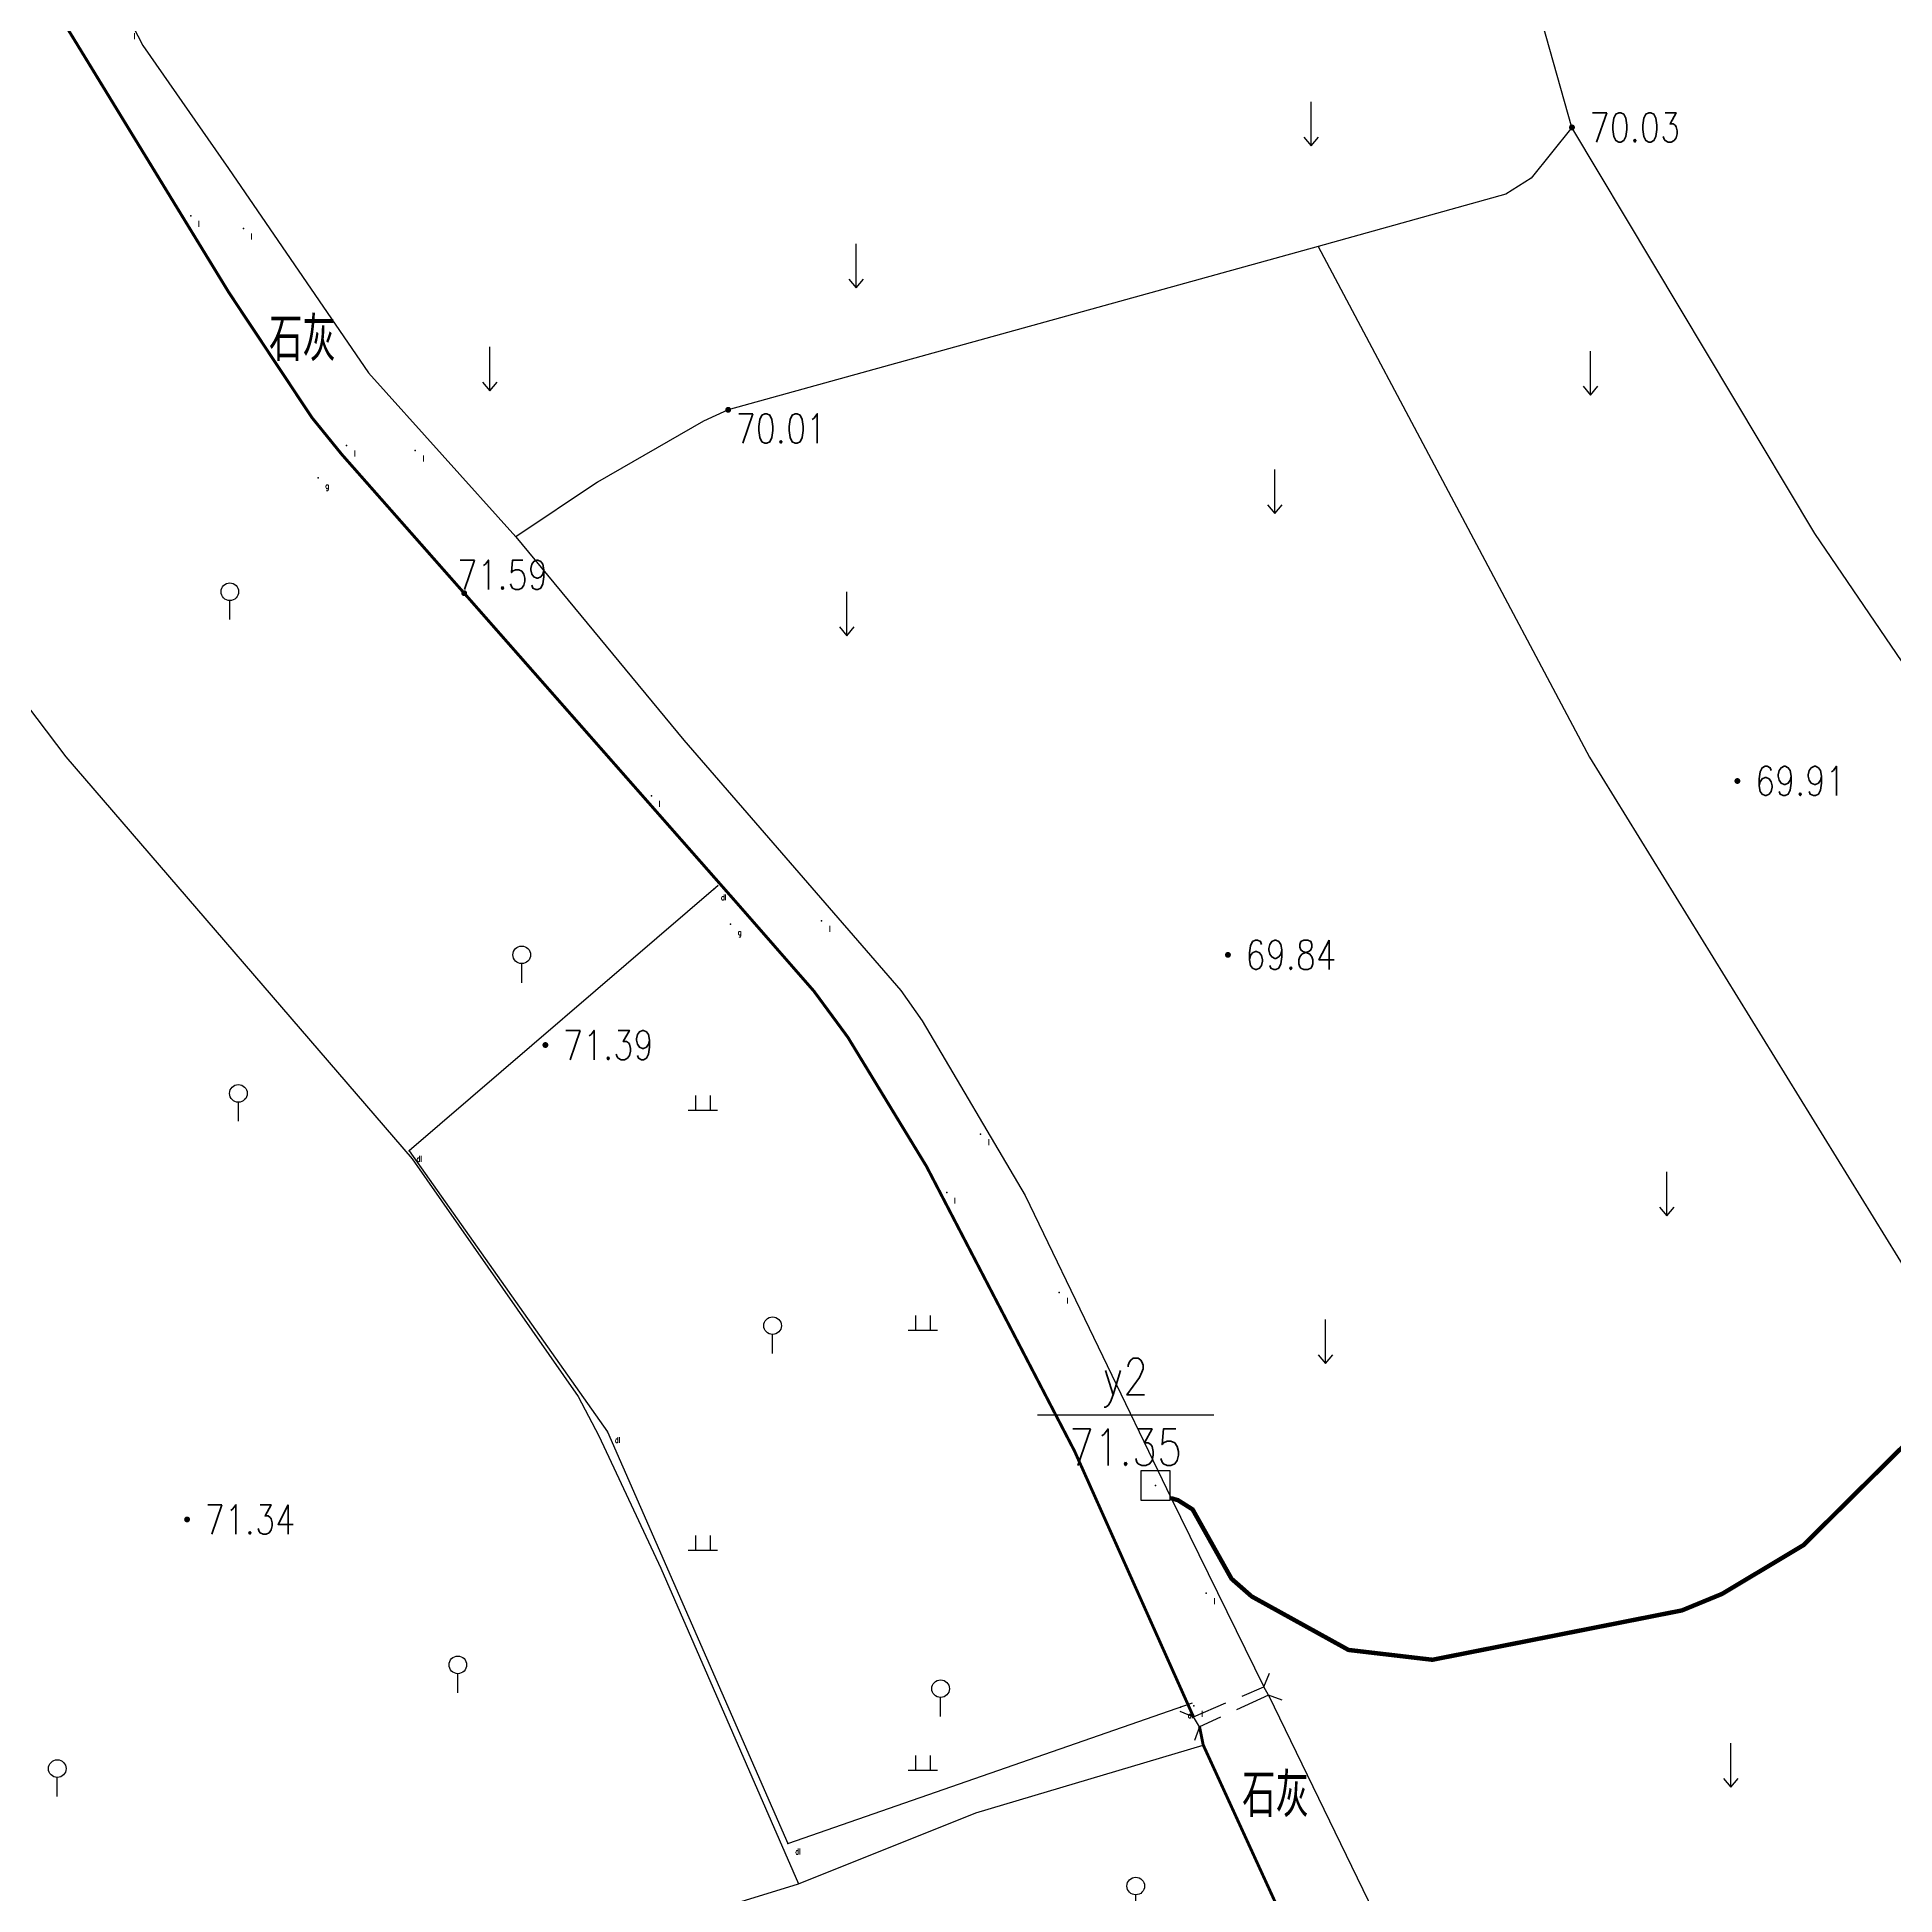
# Model space of a CAD drawing. Extents: x 10519 to 17598, y -625 to 2857.
# Drawn here: x 13812.6 to 13875.9, y 1108.3 to 1171.6 of the extents above; entities that cross this region are included whole.
import ezdxf
from ezdxf.enums import TextEntityAlignment as Align

# ---------------------------------------------------------------- set-up
doc = ezdxf.new("R2010")
doc.units = 0
doc.header["$MEASUREMENT"] = 0
doc.linetypes.add('X3', pattern=[5, 4, -1])
doc.linetypes.add('X31', pattern=[1.8, 1.2, -0.6])
doc.layers.get('0').update_dxf_attribs({"linetype": 'CONTINUOUS'})
for name, color, linetype in [('00000道路边线', 2, 'CONTINUOUS'), ('0000原地形', 252, 'CONTINUOUS'), ('GCD', 224, 'CONTINUOUS')]:
    doc.layers.add(name, color=color, linetype=linetype)
doc.styles.get("Standard").update_dxf_attribs({"font": 'txt8.shx', "width": 0.8, "bigfont": 'hz.shx'})
doc.styles.add('正等线体', font='txt8.shx', dxfattribs={"width": 0.8, "bigfont": 'hz.shx'})
doc.linetypes.add('10421', pattern='A,2,[150,AAA.SHX,S=1,R=0,X=0,Y=1],1e-11', length=2)
doc.linetypes.add('1161', pattern='A,0,[149,AAA.SHX,S=0.1,R=0,X=0,Y=0],-1.6', length=1.6)

# ---------------------------------------------------------------- blocks, each defined once
blk = doc.blocks.new('gc261')
blk.add_lwpolyline([(-1, -1), (1, -1), (1, 1), (-1, 1)], close=True)
blk.add_point((0, 0))
blk = doc.blocks.new('GC200')
at = {"linetype": 'Continuous', "const_width": 0.2, "flags": 128}
blk.add_lwpolyline([(-0.1, 0, 1), (0.1, 0, 1)], format="xyb", close=True, dxfattribs=at)

msp = doc.modelspace()

# ---------------------------------------------------------------- linework, layer by layer
at = {"layer": '00000道路边线', "const_width": 0.4}
for points in [[(13756.603, 1148.308, -0.065136), (13825.178, 1003.376, 0.065136), (13756.603, 1148.308), (13576.295, 1428.357, -0.410529), (13583.517, 1462.739), (13652.854, 1508.626, -0.224647), (14318.381, 1604.23), (14655.468, 1500.221), (14721.808, 1482.843, -0.010771), (14723.879, 1482.253), (15171.602, 1344.107)], [(13758.284, 1149.39, -0.065136), (13827.082, 1003.99, 0.065136), (13758.284, 1149.39), (13577.99, 1429.419, -0.410529), (13584.057, 1458.299), (13655.061, 1505.291, -0.224647), (14317.202, 1600.407), (14654.432, 1496.355)]]:
    msp.add_lwpolyline(points, format="xyb", dxfattribs=at)
at = {"layer": '0000原地形', "linetype": 'Continuous'}
for p, q in [((13864.9, 1168.554), (13862.682, 1176.364)), ((13864.9, 1168.554), (13863.508, 1166.827)), ((13873.18, 1154.715), (13864.9, 1168.554)), ((13863.508, 1166.827), (13862.643, 1166.281)), ((13862.643, 1166.281), (13856.254, 1164.496)), ((13856.254, 1164.496), (13836.143, 1158.928)), ((13856.254, 1164.496), (13865.496, 1147.091)), ((13836.143, 1158.928), (13835.302, 1158.54)), ((13835.302, 1158.54), (13831.695, 1156.462)), ((13805.429, 1157.855, 71.284), (13813.565, 1147.092, 71.284)), ((13831.695, 1156.462), (13828.908, 1154.602)), ((13886.062, 1135.708), (13873.18, 1154.715)), ((13813.565, 1147.092, 71.284), (13825.378, 1133.399, 71.284)), ((13865.496, 1147.091), (13878.539, 1125.926)), ((13825.378, 1133.399, 71.284), (13831.03, 1125.297, 71.284)), ((13831.03, 1125.297, 71.284), (13831.735, 1123.955, 71.284)), ((13846.689, 1124.663), (13852.689, 1124.663)), ((13831.735, 1123.955, 71.284), (13833.85, 1119.437, 71.284)), ((13833.85, 1119.437, 71.284), (13838.538, 1108.682, 71.284)), ((13854.553, 1115.117), (13854.4, 1115.398)), ((13852.208, 1114.036), (13851.998, 1114.378)), ((13844.588, 1111.101, 71.492), (13852.333, 1113.412, 71.492)), ((13838.538, 1108.682, 71.492), (13844.588, 1111.101, 71.492)), ((13828.744, 1105.675, 71.492), (13838.538, 1108.682, 71.492))]:
    msp.add_line(p, q, dxfattribs=at)
at = {"layer": '0000原地形', "linetype": '10421'}
for p, q in [((13815.852, 1172.009, 70.136), (13816.2, 1171.341, 70.136)), ((13816.2, 1171.341, 70.136), (13819.112, 1167.157, 70.136)), ((13819.112, 1167.157, 70.136), (13823.884, 1160.187, 70.136)), ((13823.884, 1160.187, 70.136), (13828.908, 1154.602, 70.136)), ((13828.908, 1154.602, 70.136), (13834.631, 1147.666, 70.136)), ((13834.631, 1147.666, 70.136), (13842.031, 1139.13, 70.136)), ((13842.031, 1139.13, 70.136), (13842.752, 1138.1, 70.136)), ((13842.752, 1138.1, 70.136), (13846.262, 1132.142, 70.136)), ((13846.262, 1132.142, 70.136), (13851.238, 1121.827, 70.136)), ((13851.238, 1121.827, 70.136), (13854.4, 1115.398, 70.136)), ((13854.553, 1115.117), (13860.343, 1103.185))]:
    msp.add_line(p, q, dxfattribs=at)
at = {"layer": '0000原地形'}
for p, q in [((13856.011, 1167.925), (13856.011, 1169.425)), ((13855.761, 1168.225), (13856.011, 1167.925)), ((13856.011, 1167.925), (13856.261, 1168.225)), ((13840.502, 1163.081), (13840.502, 1164.581)), ((13840.252, 1163.381), (13840.502, 1163.081)), ((13840.502, 1163.081), (13840.752, 1163.381)), ((13828.022, 1159.57), (13828.022, 1161.07)), ((13865.528, 1159.431), (13865.528, 1160.931)), ((13827.772, 1159.87), (13828.022, 1159.57)), ((13828.022, 1159.57), (13828.272, 1159.87)), ((13865.278, 1159.731), (13865.528, 1159.431)), ((13865.528, 1159.431), (13865.778, 1159.731)), ((13854.769, 1155.39), (13854.769, 1156.89)), ((13854.519, 1155.69), (13854.769, 1155.39)), ((13854.769, 1155.39), (13855.019, 1155.69)), ((13840.185, 1151.226), (13840.185, 1152.726)), ((13819.16, 1151.775), (13819.16, 1152.425)), ((13839.935, 1151.526), (13840.185, 1151.226)), ((13840.185, 1151.226), (13840.435, 1151.526)), ((13829.108, 1139.399), (13829.108, 1140.049)), ((13835.025, 1135.556), (13835.025, 1135.056)), ((13835.525, 1135.556), (13835.525, 1135.056)), ((13819.452, 1134.674), (13819.452, 1135.324)), ((13834.775, 1135.056), (13835.775, 1135.056)), ((13868.138, 1131.447), (13868.138, 1132.947)), ((13867.888, 1131.747), (13868.138, 1131.447)), ((13868.138, 1131.447), (13868.388, 1131.747)), ((13842.525, 1128.056), (13842.525, 1127.556)), ((13843.025, 1128.056), (13843.025, 1127.556)), ((13856.505, 1126.416), (13856.505, 1127.916)), ((13837.656, 1126.756), (13837.656, 1127.406)), ((13842.275, 1127.556), (13843.275, 1127.556)), ((13856.255, 1126.716), (13856.505, 1126.416)), ((13856.505, 1126.416), (13856.755, 1126.716)), ((13835.025, 1120.556), (13835.025, 1120.056)), ((13835.525, 1120.556), (13835.525, 1120.056)), ((13834.775, 1120.056), (13835.775, 1120.056)), ((13826.929, 1115.194), (13826.929, 1115.844)), ((13843.382, 1114.383), (13843.382, 1115.033)), ((13870.311, 1111.974), (13870.311, 1113.474)), ((13842.525, 1113.056), (13842.525, 1112.556)), ((13843.025, 1113.056), (13843.025, 1112.556)), ((13813.279, 1111.659), (13813.279, 1112.309)), ((13842.275, 1112.556), (13843.275, 1112.556)), ((13870.061, 1112.274), (13870.311, 1111.974)), ((13870.311, 1111.974), (13870.561, 1112.274)), ((13850.034, 1107.655), (13850.034, 1108.305))]:
    msp.add_line(p, q, dxfattribs=at)
at = {"layer": '0000原地形', "linetype": '1161'}
for p, q in [((13835.804, 1142.716), (13825.275, 1133.671)), ((13825.275, 1133.671), (13832.035, 1124.086)), ((13832.035, 1124.086), (13838.179, 1110.056)), ((13838.179, 1110.056), (13851.97, 1114.848))]:
    msp.add_line(p, q, dxfattribs=at)
at = {"layer": '0000原地形', "linetype": 'X31'}
for p, q in [((13854.4, 1115.398), (13854.587, 1115.861)), ((13851.998, 1114.378), (13854.4, 1115.398)), ((13851.534, 1114.566), (13851.998, 1114.378)), ((13854.553, 1115.117), (13852.208, 1114.036)), ((13855.022, 1114.944), (13854.553, 1115.117)), ((13852.208, 1114.036), (13852.035, 1113.567))]:
    msp.add_line(p, q, dxfattribs=at)
at = {"layer": '0000原地形', "linetype": 'X3', "elevation": 70.136, "flags": 128}
for points, const_width in [([(13806.884, 1181.267), (13807.326, 1180.962), (13808.871, 1179.519), (13809.799, 1178.184), (13819.126, 1162.927), (13821.958, 1158.661), (13822.979, 1157.402), (13827.146, 1152.677), (13836.469, 1142.081), (13839.067, 1139.108), (13840.223, 1137.537), (13842.901, 1133.138), (13847.948, 1123.431), (13851.998, 1114.378)], 0.1), ([(13851.238, 1121.827), (13851.474, 1121.757), (13851.971, 1121.443), (13853.297, 1119.08), (13853.986, 1118.476), (13857.284, 1116.653), (13860.143, 1116.318), (13868.648, 1118.001), (13870.016, 1118.564), (13872.788, 1120.226), (13878.539, 1125.926), (13882.141, 1130.712), (13884.83, 1134.309), (13886.062, 1135.708), (13891.787, 1142.33), (13893.247, 1143.621), (13899.928, 1148.407), (13902.027, 1149.471), (13908.9, 1152.386), (13912.652, 1153.711), (13923.856, 1156.138), (13938.676, 1159.03), (13958.249, 1160.528), (13959.613, 1160.221), (13961.476, 1158.495)], 0.15)]:
    msp.add_lwpolyline(points, dxfattribs=dict(at, const_width=const_width))
at = {"layer": '0000原地形', "linetype": 'X3', "const_width": 0.1, "flags": 128}
msp.add_lwpolyline([(13852.208, 1114.036), (13852.333, 1113.412), (13855.414, 1106.686), (13859.822, 1097.275), (13865.362, 1086.489), (13869.383, 1078.71), (13873.27, 1071.367), (13876.769, 1066.648), (13888.375, 1051.494), (13888.304, 1050.973), (13887.204, 1048.471), (13886.596, 1047.971), (13885.807, 1047.588), (13866.18, 1041.595), (13853.569, 1037.147)], dxfattribs=at)
at = {"layer": '0000原地形'}
for centre in [(13819.16, 1152.725), (13829.108, 1140.349), (13819.452, 1135.624), (13837.656, 1127.706), (13826.929, 1116.144), (13843.382, 1115.333), (13813.279, 1112.609), (13850.034, 1108.605)]:
    msp.add_ellipse(centre, major_axis=(-0.212, 0.212), ratio=1, start_param=3.926991, end_param=10.210176, dxfattribs=at)
at = {"layer": '0000原地形', "linetype": 'Continuous'}
for p in [(13817.831, 1165.541, 71.302), (13819.624, 1165.111, 71.279), (13823.141, 1157.714, 71.297), (13825.477, 1157.545, 71.314), (13822.166, 1156.612, 71.062), (13833.531, 1145.773, 71.313), (13835.649, 1142.583, 71.045), (13836.222, 1141.39, 71.134), (13839.328, 1141.511, 71.322), (13844.745, 1134.236, 71.351), (13825.275, 1133.671, 70.99), (13843.594, 1132.241, 71.267), (13847.429, 1128.835, 71.284), (13832.035, 1124.086, 71.027), (13852.435, 1118.589, 71.302), (13851.558, 1114.705, 71.076), (13852.016, 1114.752, 71.363), (13838.179, 1110.056, 71.073)]:
    msp.add_point(p, dxfattribs=at)

# ---------------------------------------------------------------- block references
at = {"layer": '0000原地形', "linetype": 'Continuous', "xscale": 0.5, "yscale": 0.5}
msp.add_blockref('gc261', (13850.706, 1122.26, 71.349), dxfattribs=at)
at = {"layer": 'GCD', "linetype": 'Continuous'}
ref = msp.add_blockref('GC200', (13864.9, 1168.554, 70.034), dxfattribs=dict(at, xscale=0.5, yscale=0.5, zscale=0.5))
ref.add_attrib('height', '70.03', dxfattribs={"linetype": 'Continuous', "height": 1, "style": '正等线体', "width": 0.8}).set_placement((13865.5, 1168.554, 70.034), align=Align.MIDDLE_LEFT)
ref = msp.add_blockref('GC200', (13836.143, 1158.928, 70.008), dxfattribs=dict(at, xscale=0.5, yscale=0.5, zscale=0.5))
ref.add_attrib('height', '70.01', dxfattribs={"linetype": 'Continuous', "height": 1, "style": '正等线体', "width": 0.8}).set_placement((13836.4, 1158.29, 70.008), align=Align.MIDDLE_LEFT)
ref = msp.add_blockref('GC200', (13827.146, 1152.677, 71.588), dxfattribs=dict(at, xscale=0.5, yscale=0.5, zscale=0.5))
ref.add_attrib('height', '71.59', dxfattribs={"linetype": 'Continuous', "height": 1, "style": '正等线体', "width": 0.8}).set_placement((13826.912, 1153.305, 71.588), align=Align.MIDDLE_LEFT)
ref = msp.add_blockref('GC200', (13870.537, 1146.274, 69.907), dxfattribs=dict(at, xscale=0.5, yscale=0.5, zscale=0.5))
ref.add_attrib('height', '69.91', dxfattribs={"linetype": 'Continuous', "height": 1, "style": '正等线体', "width": 0.8}).set_placement((13871.137, 1146.274, 69.907), align=Align.MIDDLE_LEFT)
ref = msp.add_blockref('GC200', (13853.175, 1140.347, 69.84), dxfattribs=dict(at, xscale=0.5, yscale=0.5, zscale=0.5))
ref.add_attrib('height', '69.84', dxfattribs={"linetype": 'Continuous', "height": 1, "style": '正等线体', "width": 0.8}).set_placement((13853.775, 1140.347, 69.84), align=Align.MIDDLE_LEFT)
ref = msp.add_blockref('GC200', (13829.913, 1137.274, 71.394), dxfattribs=dict(at, xscale=0.5, yscale=0.5, zscale=0.5))
ref.add_attrib('height', '71.39', dxfattribs={"linetype": 'Continuous', "height": 1, "style": '正等线体', "width": 0.8}).set_placement((13830.513, 1137.274, 71.394), align=Align.MIDDLE_LEFT)
ref = msp.add_blockref('GC200', (13817.703, 1121.101, 71.342), dxfattribs=dict(at, xscale=0.5, yscale=0.5, zscale=0.5))
ref.add_attrib('height', '71.34', dxfattribs={"linetype": 'Continuous', "height": 1, "style": '正等线体', "width": 0.8}).set_placement((13818.303, 1121.101, 71.342), align=Align.MIDDLE_LEFT)

# ---------------------------------------------------------------- texts
at = {"layer": '0000原地形', "linetype": 'Continuous', "width": 0.8}
for s, p in [('l', (13815.879, 1171.561, 71.28)), ('l', (13818.081, 1165.166, 71.302)), ('l', (13819.874, 1164.736, 71.279)), ('l', (13823.391, 1157.339, 71.297)), ('l', (13825.727, 1157.17, 71.314)), ('g', (13822.416, 1156.237, 71.062)), ('l', (13833.781, 1145.398, 71.313)), ('dl', (13835.899, 1142.208, 71.045)), ('g', (13836.472, 1141.015, 71.134)), ('l', (13839.578, 1141.136, 71.322)), ('l', (13844.995, 1133.861, 71.351)), ('dl', (13825.525, 1133.296, 70.99)), ('l', (13843.844, 1131.866, 71.267)), ('l', (13847.679, 1128.46, 71.284)), ('dl', (13832.285, 1123.711, 71.027)), ('l', (13852.685, 1118.214, 71.302)), ('dl', (13851.808, 1114.33, 71.076)), ('l', (13852.266, 1114.377, 71.363)), ('dl', (13838.429, 1109.681, 71.073))]:
    msp.add_text(s, height=0.2, dxfattribs=at).set_placement(p)
for s, height, p in [('石灰', 1.5, (13821.637, 1161.415)), ('y2', 1.25, (13849.689, 1125.763)), ('71.35', 1.25, (13849.689, 1123.563)), ('石灰', 1.5, (13854.8, 1111.783))]:
    msp.add_text(s, height=height, dxfattribs=at).set_placement(p, align=Align.MIDDLE)

doc.saveas('drawing.dxf')
